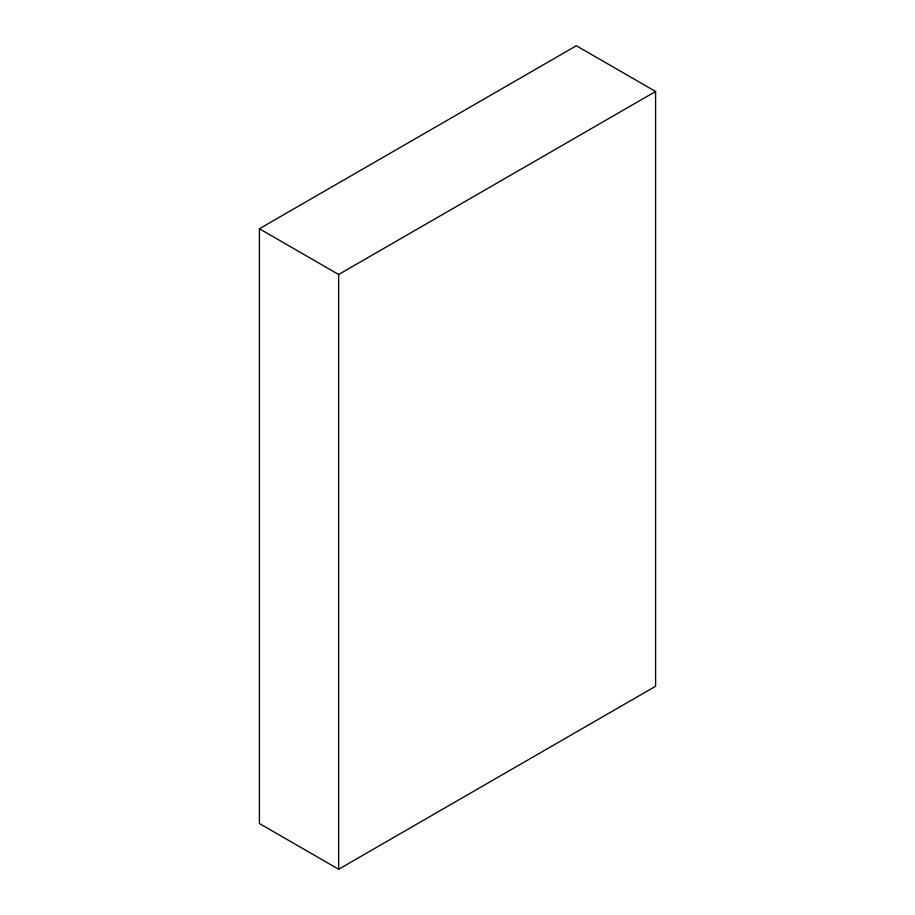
<?xml version="1.0" encoding="UTF-8"?>
<svg xmlns="http://www.w3.org/2000/svg" width="915" height="915" viewBox="0 0 915 915"><rect width="100%" height="100%" fill="white"/><g stroke="black" fill="none" stroke-linecap="round" stroke-linejoin="round"><path stroke-width="1.37" d="M259.403 228.75L576.359 45.75L655.598 91.5L655.598 686.25L338.642 869.25L259.403 823.5L259.403 228.75L338.642 274.5L655.598 91.5M338.642 274.5L338.642 869.25"/></g></svg>
